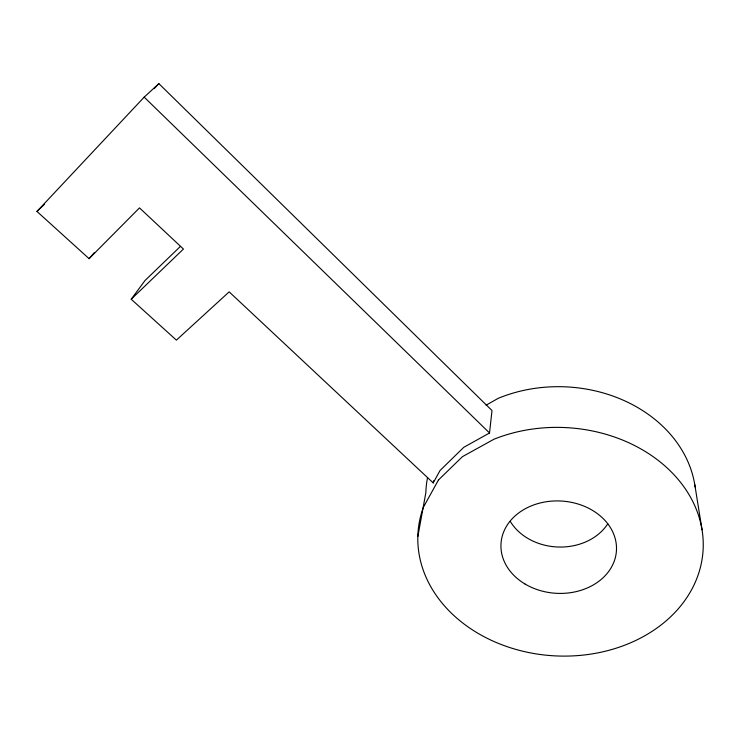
<?xml version="1.0" encoding="UTF-8"?>
<svg xmlns="http://www.w3.org/2000/svg" width="739" height="739" viewBox="0 0 739 739"><rect width="100%" height="100%" fill="white"/><g stroke="black" fill="none" stroke-linecap="round" stroke-linejoin="round"><path stroke-width="1.11" d="M489.532 432.98L491.998 410.533L158.876 83.636L144.188 97.132L36.95 211.437L89.077 258.659L139.495 207.89L183.438 249.043L131.2 299.221L176.39 340.134L229.164 291.859L433.22 482.918L440.074 470.457L463.796 447.298L489.532 432.98L144.188 97.132M433.22 482.918L433.608 480.701M417.84 536.532L425.858 492.645A135.135 110.582 2.8 0 1 427.502 477.8M131.2 299.221L145.056 280.478L180.381 246.438M89.077 258.659L94.213 252.766M154.155 88.652L158.876 83.636M36.95 211.437L44.377 204.389M486.123 405.184L498.151 398.358A135.135 110.582 2.8 0 1 695.14 487.029M694.808 484.784L702.05 529.854M607.8 523.766A54.732 44.728 2.8 0 1 558.823 547.036A54.732 44.728 2.8 0 1 510.344 521.494M438.467 479.962L423.373 507.277A142.812 114.259 3.3 0 0 556.984 655.964A142.812 114.259 3.3 0 0 699.491 518.547A142.812 114.259 3.3 0 0 493.929 439.243L462.457 456.647L438.467 479.962M524.939 583.958A57.827 46.206 3.4 0 0 616.215 553.049A57.827 46.206 3.4 0 0 534.999 504.497A57.827 46.206 3.4 0 0 524.939 583.958"/></g></svg>
